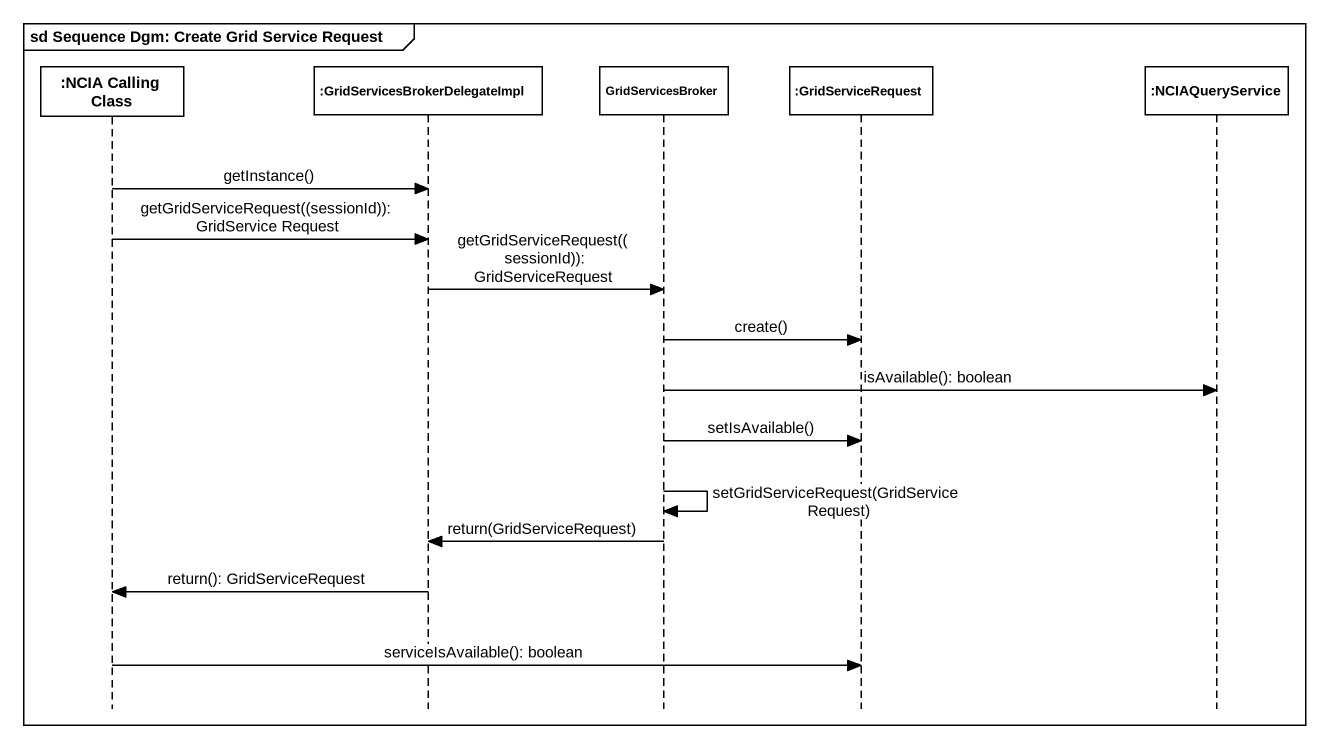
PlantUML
@startuml
mainframe sd Sequence Dgm: Create Grid Service Request
hide footbox
participant ":NCIA Calling Class" as NCIA_Calling_Class
participant ":GridServicesBrokerDelegateImpl" as GridServicesBrokerDelegateIm
participant GridServicesBroker
participant ":GridServiceRequest" as GridServiceRequest
participant ":NCIAQueryService" as NCIAQueryService

NCIA_Calling_Class -> GridServicesBrokerDelegateIm : getInstance()
NCIA_Calling_Class -> GridServicesBrokerDelegateIm : getGridServiceRequest((sessionId)): GridService Request
GridServicesBrokerDelegateIm -> GridServicesBroker : getGridServiceRequest((sessionId)): GridServiceRequest
GridServicesBroker -> GridServiceRequest : create()
GridServicesBroker -> NCIAQueryService : isAvailable(): boolean
GridServicesBroker -> GridServiceRequest : setIsAvailable()
GridServicesBroker -> GridServicesBroker : setGridServiceRequest(GridServiceRequest)
GridServicesBroker -> GridServicesBrokerDelegateIm : return(GridServiceRequest)
GridServicesBrokerDelegateIm -> NCIA_Calling_Class : return(): GridServiceRequest
NCIA_Calling_Class -> GridServiceRequest : serviceIsAvailable(): boolean
@enduml
